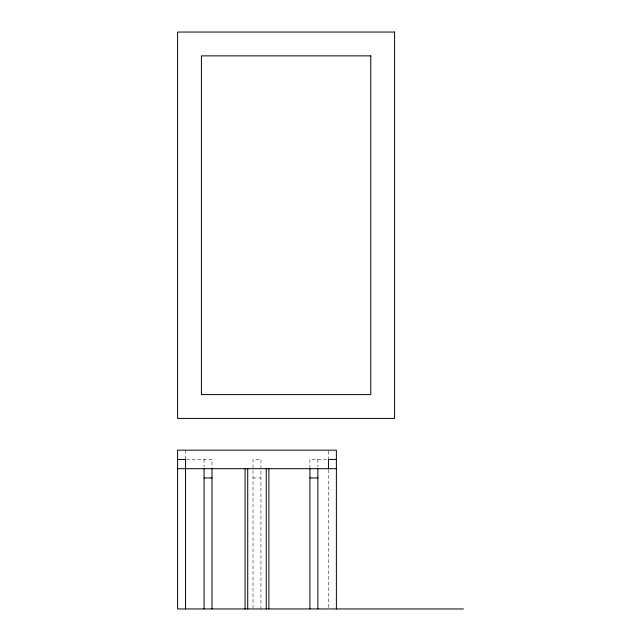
<?xml version="1.0" encoding="UTF-8"?>
<svg xmlns="http://www.w3.org/2000/svg" width="641" height="641" viewBox="0 0 641 641"><rect width="100%" height="100%" fill="white"/><g stroke="black" fill="none" stroke-linecap="round" stroke-linejoin="round"><path stroke-width="0.48" stroke-dasharray="3.21 2.4" d="M186.443 459.429L212.003 459.429L212.003 468.691M326.63 459.429L309.915 459.429L309.915 468.691M253.019 477.954L260.959 477.954M328.44 451.096L328.44 459.429M328.44 469.693L328.44 608.95M317.856 459.429L317.856 466.84M260.959 608.95L260.959 459.429L253.019 459.429L253.019 608.95M204.062 459.429L204.062 466.84M185.537 450.166L185.537 459.429"/><path stroke-width="0.96" d="M177.597 459.429L185.537 459.429L185.537 608.95M336.381 459.429L328.44 459.429L328.44 468.691M177.597 468.691L336.381 468.691M204.062 477.954L212.003 477.954M309.915 477.954L317.856 477.954M463.403 608.95L177.597 608.95L177.597 450.166L336.381 450.166L336.381 608.95M317.856 468.691L317.856 608.95M309.915 468.691L309.915 608.95M268.9 468.691L268.9 608.95M266.247 468.691L266.247 608.95M247.722 468.691L247.722 608.95M245.078 468.691L245.078 608.95M212.003 468.691L212.003 608.95M204.062 468.691L204.062 608.95M394.6 32.05L177.597 32.05L177.597 418.413L394.6 418.413L394.6 32.05M370.778 55.863L201.418 55.863L201.418 394.6L370.778 394.6L370.778 55.863"/></g></svg>
